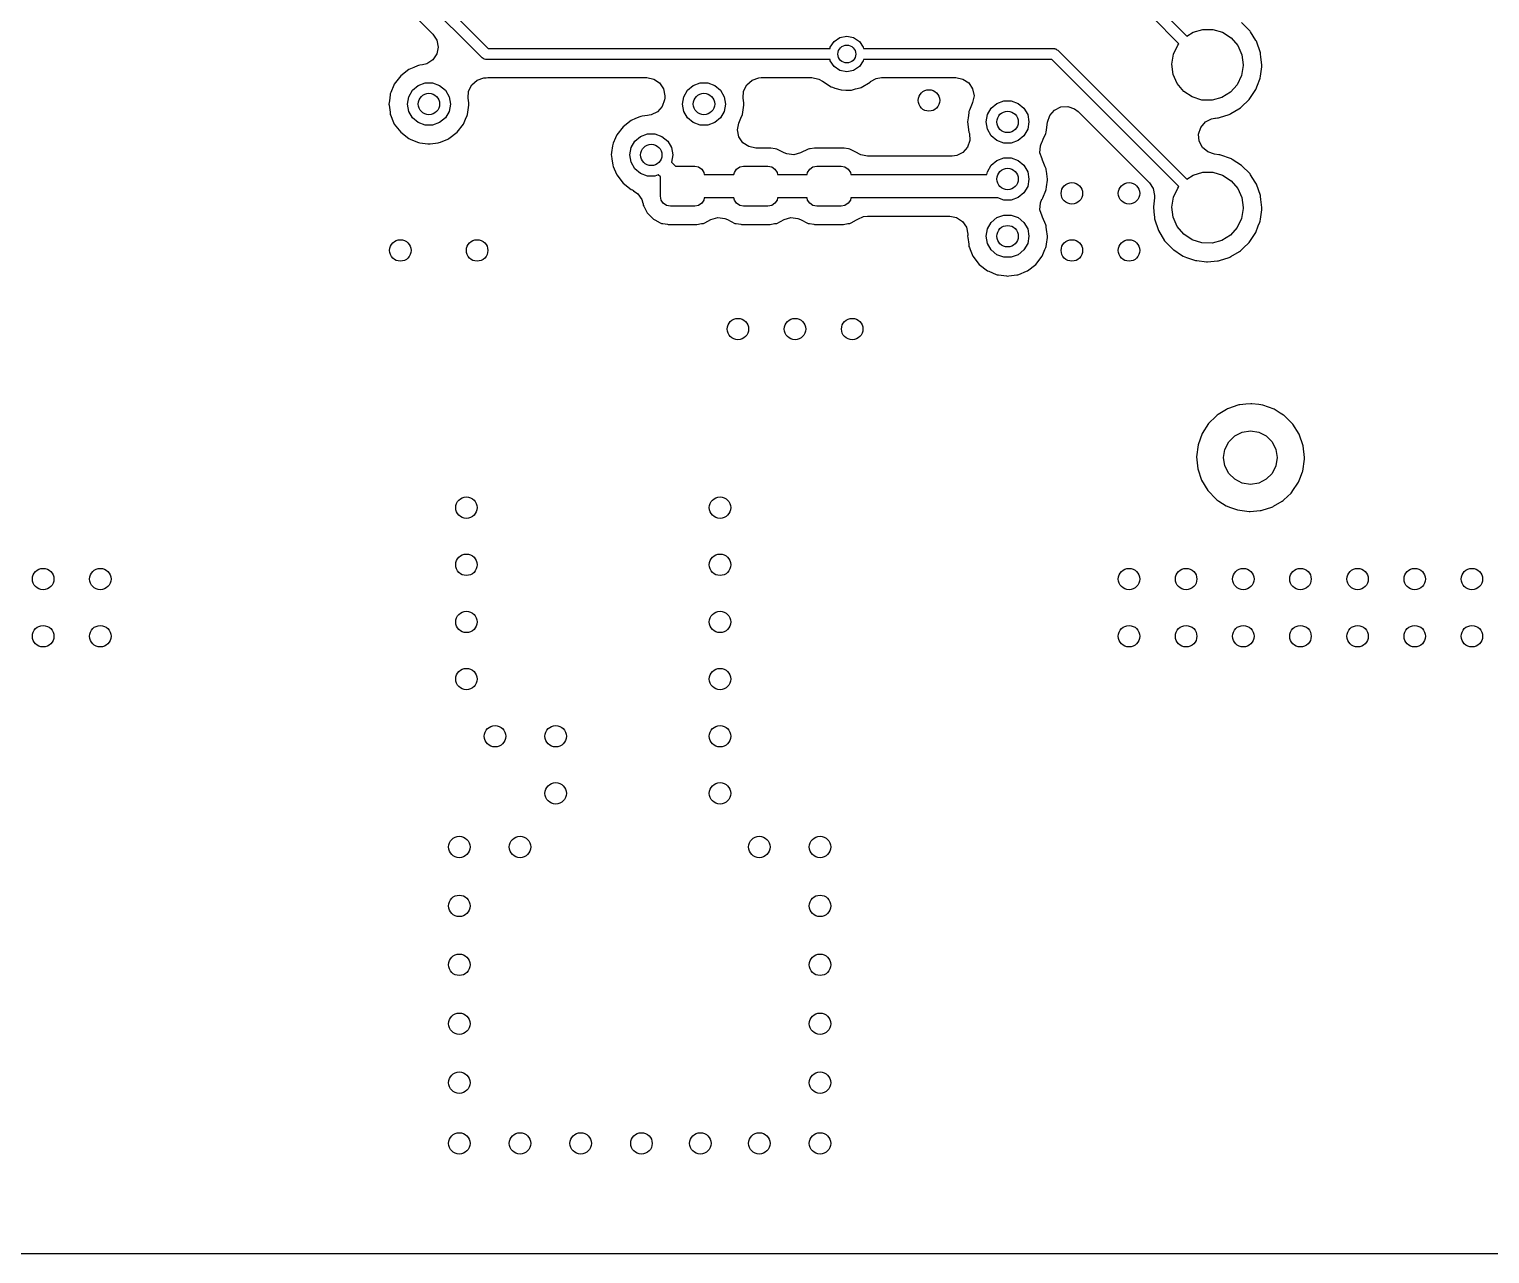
# Model space of a CAD drawing. Extents: x 0.99 to 4.24, y -7.27 to -4.02.
# Drawn here: x 1.91 to 2.715, y -7.273 to -6.599 of the extents above; entities that cross this region are included whole.
import ezdxf

# ---------------------------------------------------------------- set-up
doc = ezdxf.new("R2010")
doc.units = 0
doc.header["$MEASUREMENT"] = 0
doc.layers.add('BLACK', color=7, linetype='CONTINUOUS')

msp = doc.modelspace()

# ---------------------------------------------------------------- linework, layer by layer
at = {"layer": 'BLACK', "linetype": 'CONTINUOUS'}
for p, q in [((2.1593, -6.61433), (2.11993, -6.57496)), ((2.12505, -6.57159), (2.16266, -6.6092)), ((2.11355, -6.58275), (2.1321, -6.6013)), ((2.54326, -6.60656), (2.52828, -6.59158)), ((2.53165, -6.58646), (2.54753, -6.60234)), ((2.54753, -6.60234), (2.55102, -6.60014)), ((2.55102, -6.60014), (2.55638, -6.59861)), ((2.55638, -6.59861), (2.56196, -6.59864)), ((2.56196, -6.59864), (2.56731, -6.60024)), ((2.56731, -6.60024), (2.572, -6.60328)), ((2.58248, -6.59954), (2.57779, -6.59481)), ((2.58278, -6.60001), (2.58248, -6.59954)), ((2.5857, -6.6047), (2.58278, -6.60001)), ((2.1321, -6.6013), (2.13426, -6.60453)), ((2.13426, -6.60453), (2.13501, -6.60834)), ((2.13501, -6.60834), (2.13426, -6.61215)), ((2.35099, -6.6092), (2.35114, -6.60844)), ((2.35114, -6.60844), (2.35328, -6.60525)), ((2.35328, -6.60525), (2.35647, -6.60311)), ((2.35647, -6.60311), (2.36024, -6.60236)), ((2.36024, -6.60236), (2.364, -6.60311)), ((2.364, -6.60311), (2.3672, -6.60525)), ((2.3672, -6.60525), (2.36933, -6.60844)), ((2.36933, -6.60844), (2.36948, -6.6092)), ((2.54023, -6.61235), (2.5426, -6.6073)), ((2.5426, -6.6073), (2.54326, -6.60656)), ((2.572, -6.60328), (2.57564, -6.6075)), ((2.57564, -6.6075), (2.57795, -6.61259)), ((2.58601, -6.60519), (2.5857, -6.6047)), ((2.5882, -6.61149), (2.58601, -6.60519)), ((2.1321, -6.61538), (2.12886, -6.61754)), ((2.13426, -6.61215), (2.1321, -6.61538)), ((2.15989, -6.6146), (2.1593, -6.61433)), ((2.16039, -6.61502), (2.15989, -6.6146)), ((2.16104, -6.61514), (2.16039, -6.61502)), ((2.16116, -6.61519), (2.16104, -6.61514)), ((2.16123, -6.61517), (2.16116, -6.61519)), ((2.16142, -6.6152), (2.16123, -6.61517)), ((2.35099, -6.6152), (2.16142, -6.6152)), ((2.16266, -6.6092), (2.35099, -6.6092)), ((2.35114, -6.61597), (2.35099, -6.6152)), ((2.35328, -6.61916), (2.35114, -6.61597)), ((2.36933, -6.61597), (2.3672, -6.61916)), ((2.36948, -6.6152), (2.36933, -6.61597)), ((2.36948, -6.6092), (2.47441, -6.6092)), ((2.47317, -6.6152), (2.36948, -6.6152)), ((2.54326, -6.6853), (2.47317, -6.6152)), ((2.47441, -6.6092), (2.47459, -6.60924)), ((2.47459, -6.60924), (2.47467, -6.60922)), ((2.47467, -6.60922), (2.47479, -6.60927)), ((2.47479, -6.60927), (2.47544, -6.60939)), ((2.47544, -6.60939), (2.47594, -6.60981)), ((2.47594, -6.60981), (2.47653, -6.61008)), ((2.47653, -6.61008), (2.54753, -6.68108)), ((2.53937, -6.61787), (2.54023, -6.61235)), ((2.57795, -6.61259), (2.57874, -6.61811)), ((2.58827, -6.61204), (2.5882, -6.61149)), ((2.58848, -6.61398), (2.58827, -6.61204)), ((2.58827, -6.61204), (2.58827, -6.61204)), ((2.58895, -6.61811), (2.58848, -6.61398)), ((2.11435, -6.62419), (2.11085, -6.62875)), ((2.11891, -6.62069), (2.11435, -6.62419)), ((2.12166, -6.61956), (2.11891, -6.62069)), ((2.12362, -6.61874), (2.12166, -6.61956)), ((2.12422, -6.61849), (2.12362, -6.61874)), ((2.12362, -6.61874), (2.12362, -6.61874)), ((2.12487, -6.61841), (2.12422, -6.61849)), ((2.12635, -6.61821), (2.12487, -6.61841)), ((2.12487, -6.61841), (2.12487, -6.61841)), ((2.12886, -6.61754), (2.12635, -6.61821)), ((2.35647, -6.6213), (2.35328, -6.61916)), ((2.36024, -6.62205), (2.35647, -6.6213)), ((2.364, -6.6213), (2.36024, -6.62205)), ((2.3672, -6.61916), (2.364, -6.6213)), ((2.5401, -6.6234), (2.53937, -6.61787)), ((2.54234, -6.62851), (2.5401, -6.6234)), ((2.57781, -6.6241), (2.57537, -6.62912)), ((2.57873, -6.61859), (2.57781, -6.6241)), ((2.57874, -6.61811), (2.57873, -6.61859)), ((2.58801, -6.62554), (2.58818, -6.62433)), ((2.58818, -6.62433), (2.58889, -6.61925)), ((2.58889, -6.61925), (2.58894, -6.61894)), ((2.58889, -6.61925), (2.58889, -6.61925)), ((2.58894, -6.61894), (2.58895, -6.61811)), ((2.1106, -6.62936), (2.10895, -6.63334)), ((2.11085, -6.62875), (2.1106, -6.62936)), ((2.11882, -6.63572), (2.12087, -6.63217)), ((2.12087, -6.63217), (2.12402, -6.62954)), ((2.12402, -6.62954), (2.12787, -6.62813)), ((2.12787, -6.62813), (2.13197, -6.62813)), ((2.13197, -6.62813), (2.13583, -6.62954)), ((2.13583, -6.62954), (2.13897, -6.63217)), ((2.13897, -6.63217), (2.14102, -6.63572)), ((2.15152, -6.63657), (2.15177, -6.6327)), ((2.15177, -6.6327), (2.15349, -6.62921)), ((2.15349, -6.62921), (2.15642, -6.62665)), ((2.15642, -6.62665), (2.1601, -6.6254)), ((2.1601, -6.6254), (2.16053, -6.62535)), ((2.16053, -6.62535), (2.16155, -6.62526)), ((2.16155, -6.62526), (2.16242, -6.62522)), ((2.16242, -6.62522), (2.25003, -6.62522)), ((2.25003, -6.62522), (2.25384, -6.62598)), ((2.25384, -6.62598), (2.25708, -6.62814)), ((2.25708, -6.62814), (2.25924, -6.63137)), ((2.25924, -6.63137), (2.25999, -6.63519)), ((2.2704, -6.63572), (2.27245, -6.63217)), ((2.27245, -6.63217), (2.27559, -6.62954)), ((2.27559, -6.62954), (2.27945, -6.62813)), ((2.27945, -6.62813), (2.28355, -6.62813)), ((2.28355, -6.62813), (2.2874, -6.62954)), ((2.2874, -6.62954), (2.29054, -6.63217)), ((2.29054, -6.63217), (2.29259, -6.63572)), ((2.30308, -6.63649), (2.30334, -6.63261)), ((2.30334, -6.63261), (2.30506, -6.62912)), ((2.30506, -6.62912), (2.30798, -6.62656)), ((2.30798, -6.62656), (2.31166, -6.62531)), ((2.31166, -6.62531), (2.31296, -6.62522)), ((2.31296, -6.62522), (2.34104, -6.62522)), ((2.34104, -6.62522), (2.34485, -6.62598)), ((2.34485, -6.62598), (2.34682, -6.62722)), ((2.34682, -6.62722), (2.34686, -6.62716)), ((2.34686, -6.62716), (2.3516, -6.63032)), ((2.3516, -6.63032), (2.35227, -6.63053)), ((2.35227, -6.63053), (2.35227, -6.63053)), ((2.35227, -6.63053), (2.35361, -6.63095)), ((2.35361, -6.63095), (2.35703, -6.63201)), ((2.35703, -6.63201), (2.35973, -6.63206)), ((2.35973, -6.63206), (2.36201, -6.6321)), ((2.36201, -6.6321), (2.36201, -6.6321)), ((2.36201, -6.6321), (2.36272, -6.63212)), ((2.36272, -6.63212), (2.36509, -6.63147)), ((2.36509, -6.63147), (2.36752, -6.63081)), ((2.36752, -6.63081), (2.36821, -6.63062)), ((2.36752, -6.63081), (2.36752, -6.63081)), ((2.36821, -6.63062), (2.37305, -6.62764)), ((2.37305, -6.62764), (2.37328, -6.62739)), ((2.37328, -6.62739), (2.37646, -6.62567)), ((2.37646, -6.62567), (2.37941, -6.62522)), ((2.37941, -6.62522), (2.42038, -6.62522)), ((2.42038, -6.62522), (2.42419, -6.62598)), ((2.42419, -6.62598), (2.42742, -6.62814)), ((2.42742, -6.62814), (2.42958, -6.63137)), ((2.42958, -6.63137), (2.43034, -6.63519)), ((2.54593, -6.63278), (2.54234, -6.62851)), ((2.55058, -6.63588), (2.54593, -6.63278)), ((2.57537, -6.62912), (2.57163, -6.63326)), ((2.58195, -6.63732), (2.58564, -6.63177)), ((2.58564, -6.63177), (2.58654, -6.6294)), ((2.58654, -6.6294), (2.58781, -6.62606)), ((2.58781, -6.62606), (2.58801, -6.62554)), ((2.58781, -6.62606), (2.58781, -6.62606)), ((2.10814, -6.63797), (2.1079, -6.63976)), ((2.1079, -6.63976), (2.10799, -6.64041)), ((2.10799, -6.64041), (2.1085, -6.64432)), ((2.10857, -6.63471), (2.10814, -6.63797)), ((2.10865, -6.63406), (2.10857, -6.63471)), ((2.10857, -6.63471), (2.10857, -6.63471)), ((2.10895, -6.63334), (2.10865, -6.63406)), ((2.11811, -6.63976), (2.11882, -6.63572)), ((2.11882, -6.6438), (2.11811, -6.63976)), ((2.14102, -6.63572), (2.14173, -6.63976)), ((2.14173, -6.63976), (2.14102, -6.6438)), ((2.15134, -6.64432), (2.15186, -6.64041)), ((2.15186, -6.63912), (2.15152, -6.63657)), ((2.15194, -6.63976), (2.15186, -6.63912)), ((2.15186, -6.63912), (2.15186, -6.63912)), ((2.15186, -6.64041), (2.15194, -6.63976)), ((2.25979, -6.63738), (2.25854, -6.64106)), ((2.25991, -6.63648), (2.25979, -6.63738)), ((2.25999, -6.63519), (2.25991, -6.63648)), ((2.26969, -6.63976), (2.2704, -6.63572)), ((2.2704, -6.6438), (2.26969, -6.63976)), ((2.29259, -6.63572), (2.29331, -6.63976)), ((2.29331, -6.63976), (2.29259, -6.6438)), ((2.30291, -6.64432), (2.30343, -6.64041)), ((2.30343, -6.63912), (2.30308, -6.63649)), ((2.30352, -6.63976), (2.30343, -6.63912)), ((2.30343, -6.64041), (2.30352, -6.63976)), ((2.4294, -6.63945), (2.42789, -6.64309)), ((2.42958, -6.639), (2.4294, -6.63945)), ((2.43034, -6.63519), (2.42958, -6.639)), ((2.43977, -6.64201), (2.44291, -6.63938)), ((2.44291, -6.63938), (2.44677, -6.63797)), ((2.44677, -6.63797), (2.45087, -6.63797)), ((2.45087, -6.63797), (2.45472, -6.63938)), ((2.45472, -6.63938), (2.45787, -6.64201)), ((2.55591, -6.63754), (2.55058, -6.63588)), ((2.56149, -6.63764), (2.55591, -6.63754)), ((2.56687, -6.63618), (2.56149, -6.63764)), ((2.57163, -6.63326), (2.56687, -6.63618)), ((2.57797, -6.64112), (2.58155, -6.63771)), ((2.58155, -6.63771), (2.58195, -6.63732)), ((2.1085, -6.64432), (2.10865, -6.64546)), ((2.10865, -6.64546), (2.1089, -6.64607)), ((2.1089, -6.64607), (2.1089, -6.64607)), ((2.1089, -6.64607), (2.10974, -6.64809)), ((2.10974, -6.64809), (2.11085, -6.65077)), ((2.12087, -6.64736), (2.11882, -6.6438)), ((2.12402, -6.64999), (2.12087, -6.64736)), ((2.13897, -6.64736), (2.13583, -6.64999)), ((2.14102, -6.6438), (2.13897, -6.64736)), ((2.14899, -6.65077), (2.1501, -6.64809)), ((2.1501, -6.64809), (2.15094, -6.64607)), ((2.15094, -6.64607), (2.15119, -6.64546)), ((2.15094, -6.64607), (2.15094, -6.64607)), ((2.15119, -6.64546), (2.15134, -6.64432)), ((2.24145, -6.64875), (2.23689, -6.65225)), ((2.24381, -6.64777), (2.24145, -6.64875)), ((2.24616, -6.6468), (2.24381, -6.64777)), ((2.24676, -6.64655), (2.24616, -6.6468)), ((2.24616, -6.6468), (2.24616, -6.6468)), ((2.24741, -6.64646), (2.24676, -6.64655)), ((2.25041, -6.64607), (2.24741, -6.64646)), ((2.24741, -6.64646), (2.24741, -6.64646)), ((2.25121, -6.64596), (2.25041, -6.64607)), ((2.25249, -6.64571), (2.25121, -6.64596)), ((2.25598, -6.64399), (2.25249, -6.64571)), ((2.25854, -6.64106), (2.25598, -6.64399)), ((2.27245, -6.64736), (2.2704, -6.6438)), ((2.27559, -6.64999), (2.27245, -6.64736)), ((2.29054, -6.64736), (2.2874, -6.64999)), ((2.29259, -6.6438), (2.29054, -6.64736)), ((2.30079, -6.65022), (2.30187, -6.64761)), ((2.30187, -6.64761), (2.30276, -6.64546)), ((2.30276, -6.64546), (2.30291, -6.64432)), ((2.4271, -6.64731), (2.4268, -6.64961)), ((2.42746, -6.64455), (2.4271, -6.64731)), ((2.42755, -6.64391), (2.42746, -6.64455)), ((2.42746, -6.64455), (2.42746, -6.64455)), ((2.42789, -6.64309), (2.42755, -6.64391)), ((2.43701, -6.64961), (2.43772, -6.64557)), ((2.43772, -6.64557), (2.43977, -6.64201)), ((2.45787, -6.64201), (2.45992, -6.64557)), ((2.45992, -6.64557), (2.46063, -6.64961)), ((2.47083, -6.6497), (2.47208, -6.64602)), ((2.47208, -6.64602), (2.47464, -6.64309)), ((2.47464, -6.64309), (2.47812, -6.64137)), ((2.47812, -6.64137), (2.482, -6.64112)), ((2.482, -6.64112), (2.48568, -6.64237)), ((2.48568, -6.64237), (2.48774, -6.64395)), ((2.48774, -6.64395), (2.52696, -6.68316)), ((2.55784, -6.64966), (2.5613, -6.6479)), ((2.5613, -6.6479), (2.56309, -6.64757)), ((2.56309, -6.64757), (2.56342, -6.64754)), ((2.56342, -6.64754), (2.56451, -6.64744)), ((2.56451, -6.64744), (2.56507, -6.64739)), ((2.56451, -6.64744), (2.56451, -6.64744)), ((2.56507, -6.64739), (2.5656, -6.64722)), ((2.5656, -6.64722), (2.57087, -6.64551)), ((2.5656, -6.64722), (2.5656, -6.64722)), ((2.57087, -6.6455), (2.5714, -6.64533)), ((2.57087, -6.64551), (2.57087, -6.6455)), ((2.5714, -6.64533), (2.57188, -6.64505)), ((2.57188, -6.64505), (2.57628, -6.64242)), ((2.57188, -6.64505), (2.57188, -6.64505)), ((2.57628, -6.64242), (2.57713, -6.64192)), ((2.57713, -6.64192), (2.57797, -6.64112)), ((2.11085, -6.65077), (2.11435, -6.65533)), ((2.11435, -6.65533), (2.11891, -6.65883)), ((2.12787, -6.6514), (2.12402, -6.64999)), ((2.13197, -6.6514), (2.12787, -6.6514)), ((2.13583, -6.64999), (2.13197, -6.6514)), ((2.14093, -6.65883), (2.14549, -6.65533)), ((2.14549, -6.65533), (2.14899, -6.65077)), ((2.23339, -6.65681), (2.23276, -6.65834)), ((2.23689, -6.65225), (2.23339, -6.65681)), ((2.24656, -6.65759), (2.25041, -6.65618)), ((2.25041, -6.65618), (2.25451, -6.65618)), ((2.25451, -6.65618), (2.25837, -6.65759)), ((2.27945, -6.6514), (2.27559, -6.64999)), ((2.28355, -6.6514), (2.27945, -6.6514)), ((2.2874, -6.64999), (2.28355, -6.6514)), ((2.30003, -6.65404), (2.30079, -6.65022)), ((2.30079, -6.65785), (2.30003, -6.65404)), ((2.4268, -6.64961), (2.42755, -6.65531)), ((2.42755, -6.65531), (2.4278, -6.65591)), ((2.4278, -6.65591), (2.42782, -6.65598)), ((2.42782, -6.65598), (2.42807, -6.65986)), ((2.43772, -6.65365), (2.43701, -6.64961)), ((2.43977, -6.6572), (2.43772, -6.65365)), ((2.45992, -6.65365), (2.45787, -6.6572)), ((2.46063, -6.64961), (2.45992, -6.65365)), ((2.46853, -6.65906), (2.46984, -6.65591)), ((2.46984, -6.65591), (2.47009, -6.65531)), ((2.46984, -6.65591), (2.46984, -6.65591)), ((2.47009, -6.65531), (2.47025, -6.65406)), ((2.47025, -6.65406), (2.47083, -6.6497)), ((2.55411, -6.65631), (2.55531, -6.65262)), ((2.55441, -6.66019), (2.55411, -6.65631)), ((2.55531, -6.65262), (2.55784, -6.64966)), ((2.11891, -6.65883), (2.11951, -6.65908)), ((2.11951, -6.65908), (2.12362, -6.66078)), ((2.12362, -6.66078), (2.12362, -6.66078)), ((2.12362, -6.66078), (2.12422, -6.66103)), ((2.12422, -6.66103), (2.12487, -6.66112)), ((2.12487, -6.66112), (2.12487, -6.66112)), ((2.12487, -6.66112), (2.12927, -6.6617)), ((2.12927, -6.6617), (2.12992, -6.66178)), ((2.12992, -6.66178), (2.13057, -6.6617)), ((2.13057, -6.6617), (2.13497, -6.66112)), ((2.13497, -6.66112), (2.13562, -6.66103)), ((2.13497, -6.66112), (2.13497, -6.66112)), ((2.13562, -6.66103), (2.13622, -6.66078)), ((2.13622, -6.66078), (2.14033, -6.65908)), ((2.13622, -6.66078), (2.13622, -6.66078)), ((2.14033, -6.65908), (2.14093, -6.65883)), ((2.23111, -6.66276), (2.23062, -6.66645)), ((2.23119, -6.66212), (2.23111, -6.66276)), ((2.23111, -6.66276), (2.23111, -6.66276)), ((2.23149, -6.6614), (2.23119, -6.66212)), ((2.23276, -6.65834), (2.23149, -6.6614)), ((2.24065, -6.66781), (2.24136, -6.66378)), ((2.24136, -6.66378), (2.24341, -6.66022)), ((2.24341, -6.66022), (2.24656, -6.65759)), ((2.25837, -6.65759), (2.26151, -6.66022)), ((2.26151, -6.66022), (2.26356, -6.66378)), ((2.26356, -6.66378), (2.26427, -6.66781)), ((2.30295, -6.66108), (2.30079, -6.65785)), ((2.30618, -6.66324), (2.30295, -6.66108)), ((2.31, -6.664), (2.30618, -6.66324)), ((2.3172, -6.664), (2.31, -6.664)), ((2.31795, -6.664), (2.3172, -6.664)), ((2.31834, -6.66406), (2.31795, -6.664)), ((2.32074, -6.66444), (2.31834, -6.66406)), ((2.31834, -6.66406), (2.31834, -6.66406)), ((2.32159, -6.66457), (2.32074, -6.66444)), ((2.32569, -6.66666), (2.32159, -6.66457)), ((2.33884, -6.66457), (2.33474, -6.66666)), ((2.33962, -6.66445), (2.33884, -6.66457)), ((2.34006, -6.66438), (2.33962, -6.66445)), ((2.33962, -6.66445), (2.33962, -6.66445)), ((2.34248, -6.664), (2.34006, -6.66438)), ((2.35039, -6.664), (2.34248, -6.664)), ((2.35792, -6.664), (2.35039, -6.664)), ((2.35831, -6.664), (2.35792, -6.664)), ((2.3587, -6.66406), (2.35831, -6.664)), ((2.36109, -6.66444), (2.3587, -6.66406)), ((2.3587, -6.66406), (2.3587, -6.66406)), ((2.36195, -6.66457), (2.36109, -6.66444)), ((2.36264, -6.66493), (2.36195, -6.66457)), ((2.36528, -6.66627), (2.36264, -6.66493)), ((2.36264, -6.66493), (2.36264, -6.66493)), ((2.42682, -6.66354), (2.42426, -6.66646)), ((2.42807, -6.65986), (2.42682, -6.66354)), ((2.44291, -6.65983), (2.43977, -6.6572)), ((2.44677, -6.66124), (2.44291, -6.65983)), ((2.45087, -6.66124), (2.44677, -6.66124)), ((2.45472, -6.65983), (2.45087, -6.66124)), ((2.45787, -6.6572), (2.45472, -6.65983)), ((2.46668, -6.66665), (2.46693, -6.66278)), ((2.46693, -6.66278), (2.46776, -6.66078)), ((2.46776, -6.66078), (2.46789, -6.66062)), ((2.46789, -6.66062), (2.46853, -6.65906)), ((2.55617, -6.66365), (2.55441, -6.66019)), ((2.55912, -6.66618), (2.55617, -6.66365)), ((2.23062, -6.66645), (2.23044, -6.66781)), ((2.23044, -6.66781), (2.23053, -6.66846)), ((2.23053, -6.66846), (2.23072, -6.6699)), ((2.23072, -6.6699), (2.23119, -6.67351)), ((2.24136, -6.67185), (2.24065, -6.66781)), ((2.24341, -6.67541), (2.24136, -6.67185)), ((2.26427, -6.66781), (2.26356, -6.67184)), ((2.26356, -6.67184), (2.26573, -6.67402)), ((2.32714, -6.66726), (2.32569, -6.66666)), ((2.331, -6.66772), (2.32714, -6.66726)), ((2.33474, -6.66666), (2.331, -6.66772)), ((2.36633, -6.66681), (2.36528, -6.66627)), ((2.3665, -6.66697), (2.36633, -6.66681)), ((2.3679, -6.66776), (2.3665, -6.66697)), ((2.37172, -6.66852), (2.3679, -6.66776)), ((2.4182, -6.66852), (2.37172, -6.66852)), ((2.42078, -6.66818), (2.4182, -6.66852)), ((2.42426, -6.66646), (2.42078, -6.66818)), ((2.43977, -6.67351), (2.44291, -6.67087)), ((2.44291, -6.67087), (2.44677, -6.66947)), ((2.44677, -6.66947), (2.45087, -6.66947)), ((2.45087, -6.66947), (2.45472, -6.67087)), ((2.45472, -6.67087), (2.45787, -6.67351)), ((2.46781, -6.67), (2.46668, -6.66665)), ((2.46789, -6.67009), (2.46781, -6.67)), ((2.46814, -6.6707), (2.46789, -6.67009)), ((2.46963, -6.6743), (2.46814, -6.6707)), ((2.46814, -6.6707), (2.46814, -6.6707)), ((2.56282, -6.66738), (2.55912, -6.66618)), ((2.56533, -6.66768), (2.56282, -6.66738)), ((2.56588, -6.66775), (2.56533, -6.66768)), ((2.56533, -6.66768), (2.56533, -6.66768)), ((2.57216, -6.66998), (2.56588, -6.66775)), ((2.57263, -6.67028), (2.57216, -6.66998)), ((2.57526, -6.67195), (2.57263, -6.67028)), ((2.57263, -6.67028), (2.57263, -6.67028)), ((2.57779, -6.67355), (2.57526, -6.67195)), ((2.23119, -6.67351), (2.23144, -6.67412)), ((2.23144, -6.67412), (2.23144, -6.67412)), ((2.23144, -6.67412), (2.23202, -6.67552)), ((2.23202, -6.67552), (2.23339, -6.67882)), ((2.23339, -6.67882), (2.23689, -6.68338)), ((2.24656, -6.67804), (2.24341, -6.67541)), ((2.25041, -6.67945), (2.24656, -6.67804)), ((2.25451, -6.67945), (2.25041, -6.67945)), ((2.25635, -6.67878), (2.25451, -6.67945)), ((2.25748, -6.67991), (2.25635, -6.67878)), ((2.25748, -6.69055), (2.25748, -6.67991)), ((2.26573, -6.67402), (2.27638, -6.67402)), ((2.27638, -6.67402), (2.27849, -6.67444)), ((2.27849, -6.67444), (2.28028, -6.67563)), ((2.28028, -6.67563), (2.28147, -6.67742)), ((2.28147, -6.67742), (2.28169, -6.67854)), ((2.28169, -6.67854), (2.29803, -6.67854)), ((2.29803, -6.67854), (2.29825, -6.67742)), ((2.29825, -6.67742), (2.29945, -6.67563)), ((2.29945, -6.67563), (2.30124, -6.67444)), ((2.30124, -6.67444), (2.30335, -6.67402)), ((2.30335, -6.67402), (2.31673, -6.67402)), ((2.31673, -6.67402), (2.31884, -6.67444)), ((2.31884, -6.67444), (2.32063, -6.67563)), ((2.32063, -6.67563), (2.32182, -6.67742)), ((2.32182, -6.67742), (2.32205, -6.67854)), ((2.32205, -6.67854), (2.33839, -6.67854)), ((2.33839, -6.67854), (2.33861, -6.67742)), ((2.33861, -6.67742), (2.3398, -6.67563)), ((2.3398, -6.67563), (2.34159, -6.67444)), ((2.34159, -6.67444), (2.3437, -6.67402)), ((2.3437, -6.67402), (2.35709, -6.67402)), ((2.35709, -6.67402), (2.3592, -6.67444)), ((2.3592, -6.67444), (2.36098, -6.67563)), ((2.36098, -6.67563), (2.36218, -6.67742)), ((2.36218, -6.67742), (2.3624, -6.67854)), ((2.3624, -6.67854), (2.43746, -6.67854)), ((2.43746, -6.67854), (2.43772, -6.67706)), ((2.43772, -6.67706), (2.43977, -6.67351)), ((2.45787, -6.67351), (2.45992, -6.67706)), ((2.45992, -6.67706), (2.46063, -6.6811)), ((2.47009, -6.6754), (2.46963, -6.6743)), ((2.47017, -6.67605), (2.47009, -6.6754)), ((2.47026, -6.67673), (2.47017, -6.67605)), ((2.47017, -6.67605), (2.47017, -6.67605)), ((2.47084, -6.6811), (2.47026, -6.67673)), ((2.54753, -6.68108), (2.55102, -6.67888)), ((2.55102, -6.67888), (2.55638, -6.67735)), ((2.55638, -6.67735), (2.56196, -6.67738)), ((2.56196, -6.67738), (2.56731, -6.67898)), ((2.56731, -6.67898), (2.572, -6.68202)), ((2.58248, -6.67828), (2.57779, -6.67355)), ((2.58278, -6.67875), (2.58248, -6.67828)), ((2.58535, -6.68287), (2.58278, -6.67875)), ((2.23689, -6.68338), (2.24145, -6.68688)), ((2.24145, -6.68688), (2.24205, -6.68713)), ((2.24205, -6.68713), (2.24262, -6.68746)), ((2.24262, -6.68746), (2.24258, -6.68753)), ((2.24258, -6.68753), (2.24513, -6.68923)), ((2.45787, -6.68869), (2.45472, -6.69133)), ((2.45992, -6.68514), (2.45787, -6.68869)), ((2.46063, -6.6811), (2.45992, -6.68514)), ((2.46819, -6.69138), (2.46984, -6.6874)), ((2.46984, -6.6874), (2.47009, -6.6868)), ((2.46984, -6.6874), (2.46984, -6.6874)), ((2.47009, -6.6868), (2.47026, -6.68546)), ((2.47026, -6.68546), (2.47075, -6.68175)), ((2.47075, -6.68175), (2.47084, -6.6811)), ((2.52696, -6.68316), (2.52911, -6.68639)), ((2.52911, -6.68639), (2.52987, -6.69021)), ((2.54023, -6.6911), (2.5426, -6.68604)), ((2.5426, -6.68604), (2.54326, -6.6853)), ((2.572, -6.68202), (2.57564, -6.68624)), ((2.57564, -6.68624), (2.57795, -6.69133)), ((2.58601, -6.68393), (2.58535, -6.68287)), ((2.5882, -6.69023), (2.58601, -6.68393)), ((2.24513, -6.68923), (2.24729, -6.69246)), ((2.24729, -6.69246), (2.24784, -6.69441)), ((2.24784, -6.69441), (2.24791, -6.69464)), ((2.24791, -6.69464), (2.24804, -6.69541)), ((2.24804, -6.69541), (2.24839, -6.69611)), ((2.24839, -6.69611), (2.24839, -6.69611)), ((2.24839, -6.69611), (2.24928, -6.69785)), ((2.2579, -6.69266), (2.25748, -6.69055)), ((2.25909, -6.69445), (2.2579, -6.69266)), ((2.26088, -6.69564), (2.25909, -6.69445)), ((2.26299, -6.69606), (2.26088, -6.69564)), ((2.27638, -6.69606), (2.26299, -6.69606)), ((2.27849, -6.69564), (2.27638, -6.69606)), ((2.28028, -6.69445), (2.27849, -6.69564)), ((2.28147, -6.69266), (2.28028, -6.69445)), ((2.28169, -6.69154), (2.28147, -6.69266)), ((2.29803, -6.69154), (2.28169, -6.69154)), ((2.29825, -6.69266), (2.29803, -6.69154)), ((2.29945, -6.69445), (2.29825, -6.69266)), ((2.30124, -6.69564), (2.29945, -6.69445)), ((2.30335, -6.69606), (2.30124, -6.69564)), ((2.31673, -6.69606), (2.30335, -6.69606)), ((2.31884, -6.69564), (2.31673, -6.69606)), ((2.32063, -6.69445), (2.31884, -6.69564)), ((2.32182, -6.69266), (2.32063, -6.69445)), ((2.32205, -6.69154), (2.32182, -6.69266)), ((2.33839, -6.69154), (2.32205, -6.69154)), ((2.33861, -6.69266), (2.33839, -6.69154)), ((2.3398, -6.69445), (2.33861, -6.69266)), ((2.34159, -6.69564), (2.3398, -6.69445)), ((2.3437, -6.69606), (2.34159, -6.69564)), ((2.35709, -6.69606), (2.3437, -6.69606)), ((2.3592, -6.69564), (2.35709, -6.69606)), ((2.36098, -6.69445), (2.3592, -6.69564)), ((2.36218, -6.69266), (2.36098, -6.69445)), ((2.3624, -6.69154), (2.36218, -6.69266)), ((2.44349, -6.69154), (2.3624, -6.69154)), ((2.44677, -6.69273), (2.44349, -6.69154)), ((2.45087, -6.69273), (2.44677, -6.69273)), ((2.45472, -6.69133), (2.45087, -6.69273)), ((2.46668, -6.69815), (2.46693, -6.69427)), ((2.46693, -6.69427), (2.46776, -6.69228)), ((2.46776, -6.69228), (2.46789, -6.69211)), ((2.46789, -6.69211), (2.46819, -6.69138)), ((2.52979, -6.69145), (2.52917, -6.69643)), ((2.52917, -6.69643), (2.52943, -6.69913)), ((2.52987, -6.69021), (2.52979, -6.69145)), ((2.53937, -6.69661), (2.54023, -6.6911)), ((2.5401, -6.70214), (2.53937, -6.69661)), ((2.57795, -6.69133), (2.57874, -6.69685)), ((2.57874, -6.69685), (2.57873, -6.69733)), ((2.58827, -6.69078), (2.5882, -6.69023)), ((2.58846, -6.69246), (2.58827, -6.69078)), ((2.58827, -6.69078), (2.58827, -6.69078)), ((2.58895, -6.69685), (2.58846, -6.69246)), ((2.58894, -6.69769), (2.58895, -6.69685)), ((2.24928, -6.69785), (2.25027, -6.69979)), ((2.25027, -6.69979), (2.25375, -6.70327)), ((2.25375, -6.70327), (2.25445, -6.70363)), ((2.25445, -6.70363), (2.25743, -6.70515)), ((2.25743, -6.70515), (2.25743, -6.70515)), ((2.25743, -6.70515), (2.25813, -6.70551)), ((2.28124, -6.70551), (2.28194, -6.70515)), ((2.28194, -6.70515), (2.28534, -6.70342)), ((2.28194, -6.70515), (2.28194, -6.70515)), ((2.28534, -6.70342), (2.28908, -6.70236)), ((2.28908, -6.70236), (2.29294, -6.70282)), ((2.29294, -6.70282), (2.29438, -6.70342)), ((2.29438, -6.70342), (2.29849, -6.70551)), ((2.32159, -6.70551), (2.32569, -6.70342)), ((2.32569, -6.70342), (2.32943, -6.70236)), ((2.32943, -6.70236), (2.33329, -6.70282)), ((2.33329, -6.70282), (2.33474, -6.70342)), ((2.33474, -6.70342), (2.33884, -6.70551)), ((2.36195, -6.70551), (2.36264, -6.70515)), ((2.36264, -6.70515), (2.36563, -6.70363)), ((2.36264, -6.70515), (2.36264, -6.70515)), ((2.36563, -6.70363), (2.36633, -6.70327)), ((2.36633, -6.70327), (2.36638, -6.70322)), ((2.36638, -6.70322), (2.36939, -6.70183)), ((2.36939, -6.70183), (2.37172, -6.70156)), ((2.37172, -6.70156), (2.41692, -6.70156)), ((2.41692, -6.70156), (2.42074, -6.70232)), ((2.42074, -6.70232), (2.42397, -6.70448)), ((2.42397, -6.70448), (2.42613, -6.70771)), ((2.43772, -6.70856), (2.43977, -6.70501)), ((2.43977, -6.70501), (2.44291, -6.70237)), ((2.44291, -6.70237), (2.44677, -6.70097)), ((2.44677, -6.70097), (2.45087, -6.70097)), ((2.45087, -6.70097), (2.45472, -6.70237)), ((2.45472, -6.70237), (2.45787, -6.70501)), ((2.45787, -6.70501), (2.45992, -6.70856)), ((2.46781, -6.70149), (2.46668, -6.69815)), ((2.46789, -6.70159), (2.46781, -6.70149)), ((2.46814, -6.70219), (2.46789, -6.70159)), ((2.46983, -6.70628), (2.46814, -6.70219)), ((2.46814, -6.70219), (2.46814, -6.70219)), ((2.52943, -6.69913), (2.52974, -6.70232)), ((2.52974, -6.70232), (2.52982, -6.70307)), ((2.52982, -6.70307), (2.53192, -6.70939)), ((2.54234, -6.70725), (2.5401, -6.70214)), ((2.57781, -6.70284), (2.57537, -6.70786)), ((2.57873, -6.69733), (2.57781, -6.70284)), ((2.58702, -6.7069), (2.58781, -6.7048)), ((2.58781, -6.7048), (2.58801, -6.70428)), ((2.58781, -6.7048), (2.58781, -6.7048)), ((2.58801, -6.70428), (2.58815, -6.70327)), ((2.58815, -6.70327), (2.58889, -6.698)), ((2.58889, -6.698), (2.58894, -6.69769)), ((2.58889, -6.698), (2.58889, -6.698)), ((2.25813, -6.70551), (2.25891, -6.70563)), ((2.25891, -6.70563), (2.26138, -6.70602)), ((2.26138, -6.70602), (2.26138, -6.70602)), ((2.26138, -6.70602), (2.26177, -6.70608)), ((2.26177, -6.70608), (2.26216, -6.70608)), ((2.26216, -6.70608), (2.26969, -6.70608)), ((2.26969, -6.70608), (2.2776, -6.70608)), ((2.2776, -6.70608), (2.28009, -6.70569)), ((2.28009, -6.70569), (2.28046, -6.70563)), ((2.28046, -6.70563), (2.28124, -6.70551)), ((2.28046, -6.70563), (2.28046, -6.70563)), ((2.29849, -6.70551), (2.29926, -6.70563)), ((2.29926, -6.70563), (2.30174, -6.70602)), ((2.30174, -6.70602), (2.30174, -6.70602)), ((2.30174, -6.70602), (2.30212, -6.70608)), ((2.30212, -6.70608), (2.30252, -6.70608)), ((2.30252, -6.70608), (2.31004, -6.70608)), ((2.31004, -6.70608), (2.31795, -6.70608)), ((2.31795, -6.70608), (2.32044, -6.70569)), ((2.32044, -6.70569), (2.32082, -6.70563)), ((2.32082, -6.70563), (2.32159, -6.70551)), ((2.32082, -6.70563), (2.32082, -6.70563)), ((2.33884, -6.70551), (2.33962, -6.70563)), ((2.33962, -6.70563), (2.34209, -6.70602)), ((2.34209, -6.70602), (2.34209, -6.70602)), ((2.34209, -6.70602), (2.34248, -6.70608)), ((2.34248, -6.70608), (2.34287, -6.70608)), ((2.34287, -6.70608), (2.3504, -6.70608)), ((2.3504, -6.70608), (2.35831, -6.70608)), ((2.35831, -6.70608), (2.36079, -6.70569)), ((2.36079, -6.70569), (2.36117, -6.70563)), ((2.36117, -6.70563), (2.36195, -6.70551)), ((2.36117, -6.70563), (2.36117, -6.70563)), ((2.42613, -6.70771), (2.42688, -6.71152)), ((2.42688, -6.71195), (2.4268, -6.7126)), ((2.4268, -6.7126), (2.42688, -6.71325)), ((2.42688, -6.71152), (2.42688, -6.71195)), ((2.42688, -6.71325), (2.42739, -6.71706)), ((2.43701, -6.7126), (2.43772, -6.70856)), ((2.43772, -6.71664), (2.43701, -6.7126)), ((2.45992, -6.70856), (2.46063, -6.7126)), ((2.46063, -6.7126), (2.45992, -6.71664)), ((2.47009, -6.7069), (2.46983, -6.70628)), ((2.47017, -6.70755), (2.47009, -6.7069)), ((2.47035, -6.70886), (2.47017, -6.70755)), ((2.47017, -6.70755), (2.47017, -6.70755)), ((2.47025, -6.71706), (2.47075, -6.71325)), ((2.47084, -6.7126), (2.47035, -6.70886)), ((2.47075, -6.71325), (2.47084, -6.7126)), ((2.53192, -6.70939), (2.53537, -6.71509)), ((2.54593, -6.71153), (2.54234, -6.70725)), ((2.55058, -6.71462), (2.54593, -6.71153)), ((2.57163, -6.712), (2.56687, -6.71492)), ((2.57537, -6.70786), (2.57163, -6.712)), ((2.58195, -6.71607), (2.58564, -6.71051)), ((2.58564, -6.71051), (2.58702, -6.7069)), ((2.42739, -6.71706), (2.42755, -6.7183)), ((2.42755, -6.7183), (2.4278, -6.7189)), ((2.4278, -6.7189), (2.4278, -6.7189)), ((2.4278, -6.7189), (2.42821, -6.71988)), ((2.42821, -6.71988), (2.42975, -6.72361)), ((2.43977, -6.72019), (2.43772, -6.71664)), ((2.44291, -6.72283), (2.43977, -6.72019)), ((2.45787, -6.72019), (2.45472, -6.72283)), ((2.45992, -6.71664), (2.45787, -6.72019)), ((2.46789, -6.72361), (2.46943, -6.71988)), ((2.46943, -6.71988), (2.46984, -6.7189)), ((2.46984, -6.7189), (2.47009, -6.7183)), ((2.46984, -6.7189), (2.46984, -6.7189)), ((2.47009, -6.7183), (2.47025, -6.71706)), ((2.53537, -6.71509), (2.54, -6.71988)), ((2.54, -6.71988), (2.54047, -6.72019)), ((2.54047, -6.72019), (2.54047, -6.72019)), ((2.54047, -6.72019), (2.54477, -6.723)), ((2.55591, -6.71628), (2.55058, -6.71462)), ((2.56149, -6.71638), (2.55591, -6.71628)), ((2.56687, -6.71492), (2.56149, -6.71638)), ((2.57188, -6.72379), (2.57665, -6.72095)), ((2.57665, -6.72095), (2.57713, -6.72066)), ((2.57713, -6.72066), (2.57898, -6.7189)), ((2.57898, -6.7189), (2.58155, -6.71645)), ((2.58155, -6.71645), (2.58195, -6.71607)), ((2.42975, -6.72361), (2.43325, -6.72817)), ((2.43325, -6.72817), (2.43781, -6.73167)), ((2.44677, -6.72423), (2.44291, -6.72283)), ((2.45087, -6.72423), (2.44677, -6.72423)), ((2.45472, -6.72283), (2.45087, -6.72423)), ((2.45983, -6.73167), (2.46439, -6.72817)), ((2.46439, -6.72817), (2.46789, -6.72361)), ((2.54477, -6.723), (2.54558, -6.72353)), ((2.54558, -6.72353), (2.54749, -6.72425)), ((2.54749, -6.72425), (2.5513, -6.72566)), ((2.5513, -6.72566), (2.5513, -6.72566)), ((2.5513, -6.72566), (2.55182, -6.72586)), ((2.55182, -6.72586), (2.55238, -6.72593)), ((2.55238, -6.72593), (2.55238, -6.72593)), ((2.55238, -6.72593), (2.55322, -6.72604)), ((2.55322, -6.72604), (2.55843, -6.72674)), ((2.55843, -6.72674), (2.55898, -6.72669)), ((2.55898, -6.72669), (2.56451, -6.72618)), ((2.55898, -6.72669), (2.55898, -6.72669)), ((2.56451, -6.72618), (2.56507, -6.72613)), ((2.56451, -6.72618), (2.56451, -6.72618)), ((2.56507, -6.72613), (2.5656, -6.72596)), ((2.5656, -6.72596), (2.57087, -6.72425)), ((2.5656, -6.72596), (2.5656, -6.72596)), ((2.57087, -6.72425), (2.5714, -6.72407)), ((2.57087, -6.72425), (2.57087, -6.72425)), ((2.5714, -6.72407), (2.57188, -6.72379)), ((2.57188, -6.72379), (2.57188, -6.72379)), ((2.43781, -6.73167), (2.43841, -6.73192)), ((2.43841, -6.73192), (2.44252, -6.73362)), ((2.44252, -6.73362), (2.44252, -6.73362)), ((2.44252, -6.73362), (2.44312, -6.73387)), ((2.44312, -6.73387), (2.44377, -6.73395)), ((2.44377, -6.73395), (2.44377, -6.73395)), ((2.44377, -6.73395), (2.44817, -6.73453)), ((2.44817, -6.73453), (2.44882, -6.73462)), ((2.44882, -6.73462), (2.44947, -6.73453)), ((2.44947, -6.73453), (2.45387, -6.73395)), ((2.45387, -6.73395), (2.45452, -6.73387)), ((2.45387, -6.73395), (2.45387, -6.73395)), ((2.45452, -6.73387), (2.45512, -6.73362)), ((2.45512, -6.73362), (2.45923, -6.73192)), ((2.45512, -6.73362), (2.45512, -6.73362)), ((2.45923, -6.73192), (2.45983, -6.73167)), ((2.56954, -6.80803), (2.56485, -6.81092)), ((2.57002, -6.80774), (2.56954, -6.80803)), ((2.56954, -6.80803), (2.56954, -6.80803)), ((2.57054, -6.80756), (2.57002, -6.80774)), ((2.57576, -6.80578), (2.57054, -6.80756)), ((2.57054, -6.80756), (2.57054, -6.80756)), ((2.57629, -6.80561), (2.57576, -6.80578)), ((2.57685, -6.80555), (2.57629, -6.80561)), ((2.58022, -6.80519), (2.57685, -6.80555)), ((2.57685, -6.80555), (2.57685, -6.80555)), ((2.58288, -6.80491), (2.58022, -6.80519)), ((2.58344, -6.80498), (2.58288, -6.80491)), ((2.58734, -6.80544), (2.58344, -6.80498)), ((2.58344, -6.80498), (2.58344, -6.80498)), ((2.58947, -6.8057), (2.58734, -6.80544)), ((2.59571, -6.80792), (2.58947, -6.8057)), ((2.59909, -6.81006), (2.59571, -6.80792)), ((2.55963, -6.81585), (2.55604, -6.82142)), ((2.5637, -6.81187), (2.55963, -6.81585)), ((2.56397, -6.8116), (2.5637, -6.81187)), ((2.56437, -6.81121), (2.56397, -6.8116)), ((2.56397, -6.8116), (2.56397, -6.8116)), ((2.56485, -6.81092), (2.56437, -6.81121)), ((2.60084, -6.81117), (2.59909, -6.81006)), ((2.60131, -6.81147), (2.60084, -6.81117)), ((2.60084, -6.81117), (2.60084, -6.81117)), ((2.60598, -6.81618), (2.60131, -6.81147)), ((2.60949, -6.8218), (2.60598, -6.81618)), ((2.55604, -6.82142), (2.55378, -6.82765)), ((2.56864, -6.83008), (2.57073, -6.82597)), ((2.57073, -6.82597), (2.574, -6.8227)), ((2.574, -6.8227), (2.57811, -6.8206)), ((2.57811, -6.8206), (2.58268, -6.81988)), ((2.58268, -6.81988), (2.58724, -6.8206)), ((2.58724, -6.8206), (2.59136, -6.8227)), ((2.59136, -6.8227), (2.59462, -6.82597)), ((2.59462, -6.82597), (2.59672, -6.83008)), ((2.61167, -6.82806), (2.60949, -6.8218)), ((2.55378, -6.82765), (2.55295, -6.83423)), ((2.56791, -6.83465), (2.56864, -6.83008)), ((2.59672, -6.83008), (2.59744, -6.83465)), ((2.61241, -6.83465), (2.61167, -6.82806)), ((2.55295, -6.83423), (2.55359, -6.84083)), ((2.55359, -6.84083), (2.55569, -6.84712)), ((2.56864, -6.83921), (2.56791, -6.83465)), ((2.57073, -6.84332), (2.56864, -6.83921)), ((2.59672, -6.83921), (2.59462, -6.84332)), ((2.59744, -6.83465), (2.59672, -6.83921)), ((2.61128, -6.84256), (2.61148, -6.84204)), ((2.61148, -6.84204), (2.6124, -6.83548)), ((2.6124, -6.83548), (2.61241, -6.83465)), ((2.55569, -6.84712), (2.55912, -6.85279)), ((2.574, -6.84659), (2.57073, -6.84332)), ((2.57811, -6.84869), (2.574, -6.84659)), ((2.58268, -6.84941), (2.57811, -6.84869)), ((2.58724, -6.84869), (2.58268, -6.84941)), ((2.59136, -6.84659), (2.58724, -6.84869)), ((2.59462, -6.84332), (2.59136, -6.84659)), ((2.6061, -6.85279), (2.60882, -6.8487)), ((2.60882, -6.8487), (2.60912, -6.84824)), ((2.60912, -6.84824), (2.60986, -6.84631)), ((2.60986, -6.84631), (2.61128, -6.84256)), ((2.61128, -6.84256), (2.61128, -6.84256)), ((2.55912, -6.85279), (2.56372, -6.85756)), ((2.56372, -6.85756), (2.56419, -6.85786)), ((2.56419, -6.85786), (2.56419, -6.85786)), ((2.56419, -6.85786), (2.56534, -6.85861)), ((2.60065, -6.85833), (2.60115, -6.85786)), ((2.60115, -6.85786), (2.60505, -6.85414)), ((2.60505, -6.85414), (2.60545, -6.85376)), ((2.60545, -6.85376), (2.6061, -6.85279)), ((2.56534, -6.85861), (2.56927, -6.86119)), ((2.56927, -6.86119), (2.56979, -6.86138)), ((2.56979, -6.86138), (2.57118, -6.8619)), ((2.57118, -6.8619), (2.57548, -6.8635)), ((2.57548, -6.8635), (2.58205, -6.86437)), ((2.58205, -6.86437), (2.58261, -6.86432)), ((2.58261, -6.86432), (2.5881, -6.86382)), ((2.58261, -6.86432), (2.58261, -6.86432)), ((2.5881, -6.86382), (2.58866, -6.86377)), ((2.5881, -6.86382), (2.5881, -6.86382)), ((2.58866, -6.86377), (2.58919, -6.8636)), ((2.58919, -6.8636), (2.59443, -6.8619)), ((2.58919, -6.8636), (2.58919, -6.8636)), ((2.59443, -6.8619), (2.59496, -6.86172)), ((2.59443, -6.8619), (2.59443, -6.8619)), ((2.59496, -6.86172), (2.59544, -6.86144)), ((2.59544, -6.86144), (2.60018, -6.85861)), ((2.59544, -6.86144), (2.59544, -6.86144)), ((2.60018, -6.85861), (2.60065, -6.85833)), ((2.60018, -6.85861), (2.60018, -6.85861)), ((3.97441, -7.27344), (1.26181, -7.27344))]:
    msp.add_line(p, q, dxfattribs=at)
at = {"layer": 'BLACK'}
for centre, radius in [((2.36024, -6.6122), 0.00492), ((2.40551, -6.6378), 0.00591), ((2.12992, -6.63976), 0.00591), ((2.2815, -6.63976), 0.00591), ((2.44882, -6.64961), 0.00591), ((2.25246, -6.66781), 0.00591), ((2.44882, -6.6811), 0.00591), ((2.48425, -6.68898), 0.00591), ((2.51575, -6.68898), 0.00591), ((2.44882, -6.7126), 0.00591), ((2.11417, -6.72047), 0.00591), ((2.1565, -6.72047), 0.00591), ((2.48425, -6.72047), 0.00591), ((2.51575, -6.72047), 0.00591), ((2.3002, -6.76378), 0.00591), ((2.33169, -6.76378), 0.00591), ((2.36319, -6.76378), 0.00591), ((2.15059, -6.8622), 0.00591), ((2.29035, -6.8622), 0.00591), ((2.15059, -6.8937), 0.00591), ((2.29035, -6.8937), 0.00591), ((1.91732, -6.90157), 0.00591), ((1.94882, -6.90157), 0.00591), ((2.51575, -6.90157), 0.00591), ((2.54724, -6.90157), 0.00591), ((2.57874, -6.90157), 0.00591), ((2.61024, -6.90157), 0.00591), ((2.64173, -6.90157), 0.00591), ((2.67323, -6.90157), 0.00591), ((2.70472, -6.90157), 0.00591), ((2.15059, -6.9252), 0.00591), ((2.29035, -6.9252), 0.00591), ((1.91732, -6.93307), 0.00591), ((1.94882, -6.93307), 0.00591), ((2.51575, -6.93307), 0.00591), ((2.54724, -6.93307), 0.00591), ((2.57874, -6.93307), 0.00591), ((2.61024, -6.93307), 0.00591), ((2.64173, -6.93307), 0.00591), ((2.67323, -6.93307), 0.00591), ((2.70472, -6.93307), 0.00591), ((2.15059, -6.95669), 0.00591), ((2.29035, -6.95669), 0.00591), ((2.16634, -6.98819), 0.00591), ((2.1998, -6.98819), 0.00591), ((2.29035, -6.98819), 0.00591), ((2.1998, -7.01969), 0.00591), ((2.29035, -7.01969), 0.00591), ((2.14665, -7.04921), 0.00591), ((2.18012, -7.04921), 0.00591), ((2.31201, -7.04921), 0.00591), ((2.34547, -7.04921), 0.00591), ((2.14665, -7.08169), 0.00591), ((2.34547, -7.08169), 0.00591), ((2.14665, -7.11417), 0.00591), ((2.34547, -7.11417), 0.00591), ((2.14665, -7.14665), 0.00591), ((2.34547, -7.14665), 0.00591), ((2.14665, -7.17913), 0.00591), ((2.34547, -7.17913), 0.00591), ((2.14665, -7.2126), 0.00591), ((2.18012, -7.2126), 0.00591), ((2.21358, -7.2126), 0.00591), ((2.24705, -7.2126), 0.00591), ((2.27953, -7.2126), 0.00591), ((2.31201, -7.2126), 0.00591), ((2.34547, -7.2126), 0.00591)]:
    msp.add_circle(centre, radius, dxfattribs=at)

doc.saveas('drawing.dxf')
